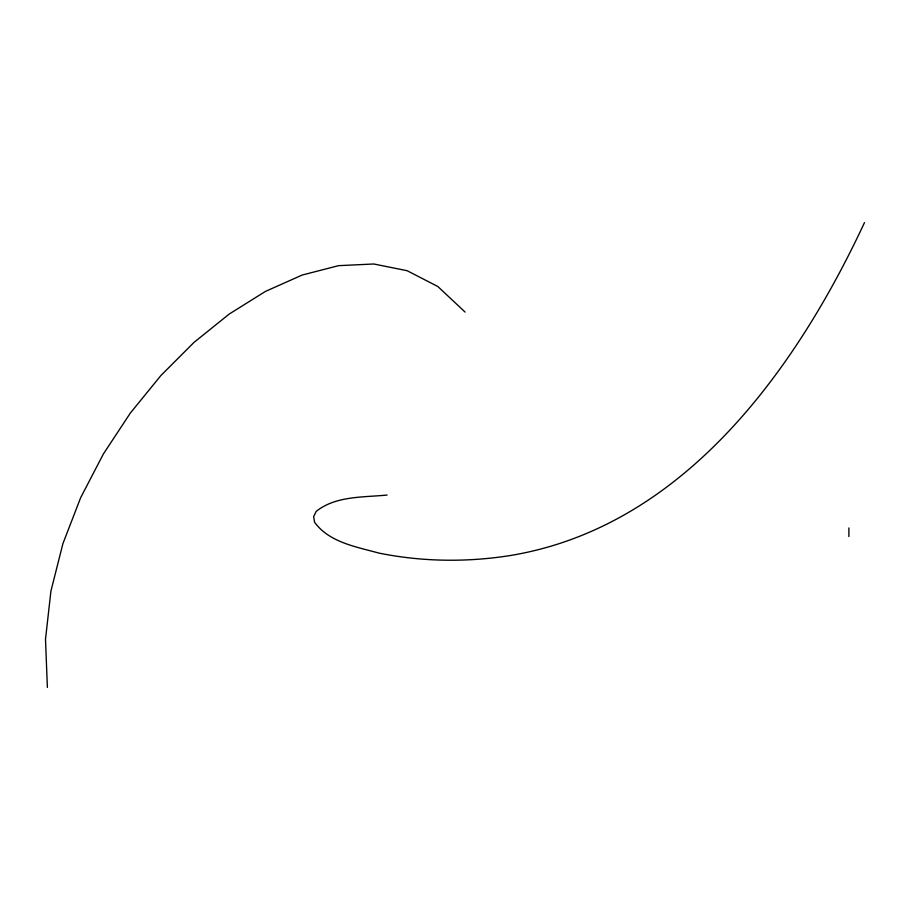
<?xml version="1.0" encoding="UTF-8"?>
<svg xmlns="http://www.w3.org/2000/svg" width="910" height="910" viewBox="0 0 910 910"><rect width="100%" height="100%" fill="white"/><g stroke="black" fill="none" stroke-linecap="round" stroke-linejoin="round"><path stroke-width="1.36" d="M864.5 222.575C795.408 370.711 683.057 526.719 510.681 555.464C467.058 562.425 422.183 561.868 378.867 553.075C356.356 546.853 329.09 542.383 314.553 522.192L313.666 516.652L316.157 511.409C335.824 495.688 363.363 497.44 387.103 495.04M465.112 312.084L437.835 286.513L407.145 270.714L373.794 263.991L338.565 265.663L302.2 275.036L265.481 291.393L229.183 314.075L194.057 342.353L160.865 375.568L130.392 412.992L103.399 453.953L80.637 497.747L62.892 543.691L50.926 591.079L45.5 639.218L47.377 687.425M848.893 527.948L848.893 536.525"/></g></svg>
